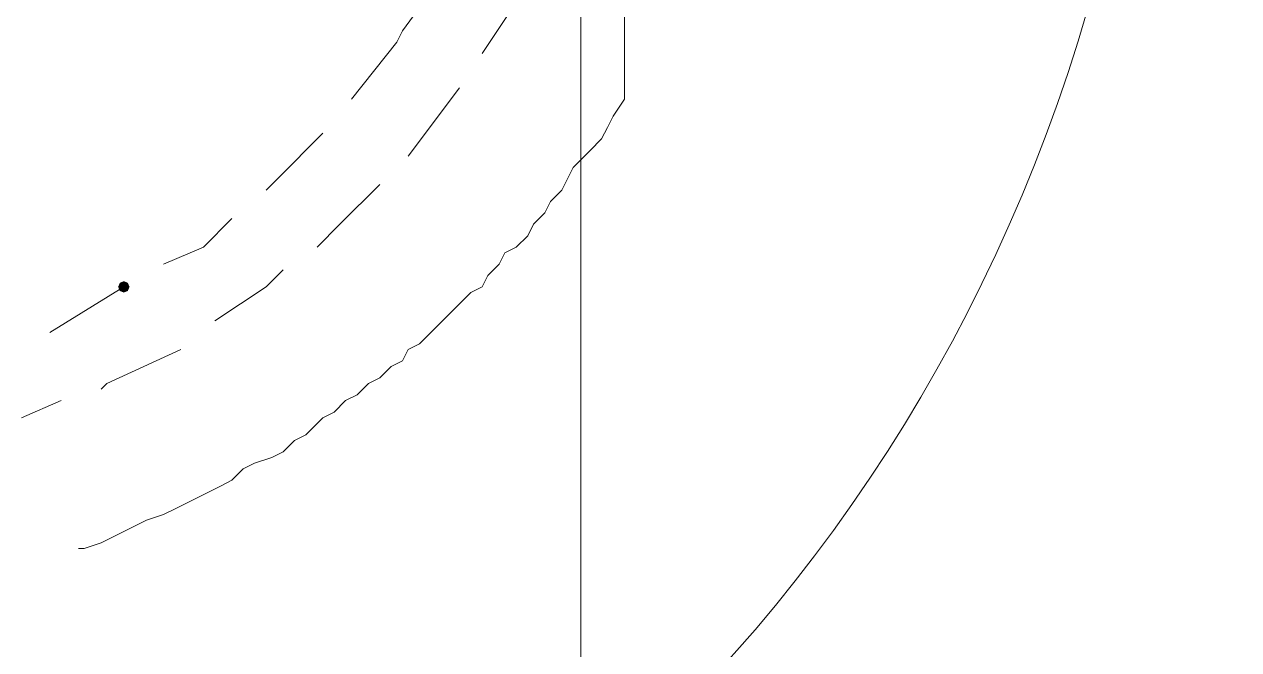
# Model space of a CAD drawing. Header units: millimetres. Extents: x 89051 to 218395, y -330386 to -125649.
# Drawn here: x 92561.09 to 92586.92, y -127045.25 to -127031.95 of the extents above; entities that cross this region are included whole.
import ezdxf

# ---------------------------------------------------------------- set-up
doc = ezdxf.new("R2010")
doc.units = ezdxf.units.MM
doc.header["$LTSCALE"] = 13
for name, pattern in [('1 实线', [0]), ('ACAD_ISO04W100', [30, 24, -3, 0, -3]), ('CENTER', [50.8, 31.75, -6.35, 6.35, -6.35])]:
    doc.linetypes.add(name, pattern=pattern)
doc.layers.get('0').update_dxf_attribs({"color": 1, "linetype": 'CENTER'})
doc.layers.add('C00-00-00', color=7, linetype='Continuous')
doc.layers.add('标注、文本', color=3, linetype='Continuous', lineweight=25)

msp = doc.modelspace()

# ---------------------------------------------------------------- hatches: boundary and pattern name
at = {"layer": 'C00-00-00'}
h = msp.add_hatch(color=256, dxfattribs=at)
h.dxf.hatch_style = 2
h.paths.add_polyline_path([(92563.327, -127037.534), (92563.291, -127037.62), (92563.206, -127037.655), (92563.12, -127037.62), (92563.085, -127037.534), (92563.12, -127037.449), (92563.206, -127037.413), (92563.291, -127037.449)])

# ---------------------------------------------------------------- linework, layer by layer
at = {"color": 7, "linetype": '1 实线', "lineweight": 0}
for centre, major_axis, ratio, start_param, end_param in [((92568.998, -127021.077), (0, 45.983), 0.866025, 2.304713, 7.120065), ((92572.931, -127021.077), (0, 45.983), 0.866025, 3.141593, 6.283185), ((92553.767, -127021.077), (0, -34.608), 0.908418, 5.225125, 10.48821), ((92565.852, -127021.077), (0, -34.608), 0.908418, 6.283185, 9.424778)]:
    msp.add_ellipse(centre, major_axis=major_axis, ratio=ratio, start_param=start_param, end_param=end_param, dxfattribs=at)
at = {"layer": 'C00-00-00', "lineweight": 15}
for points in [[(92573.855, -127025.918), (92573.855, -127028.217), (92573.855, -127030.395), (92573.855, -127031.605), (92573.855, -127032.694), (92573.855, -127033.178), (92573.855, -127033.541)], [(92569.135, -127032.089), (92570.103, -127030.758)], [(92571.555, -127031.484), (92570.829, -127032.573)], [(92569.014, -127032.331), (92569.135, -127032.089)], [(92568.046, -127033.541), (92569.014, -127032.331)], [(92570.345, -127033.299), (92569.256, -127034.751)], [(92573.855, -127033.541), (92573.613, -127033.904), (92573.492, -127034.146), (92573.371, -127034.388), (92573.128, -127034.63), (92573.007, -127034.751), (92572.765, -127034.993), (92572.644, -127035.235), (92572.523, -127035.477), (92572.281, -127035.719), (92572.16, -127035.961), (92571.918, -127036.203), (92571.797, -127036.445), (92571.555, -127036.687), (92571.313, -127036.808), (92571.192, -127037.05), (92570.95, -127037.292), (92570.829, -127037.534), (92570.587, -127037.655), (92570.345, -127037.897), (92570.103, -127038.139), (92569.982, -127038.26), (92569.74, -127038.502), (92569.498, -127038.744), (92569.256, -127038.865), (92569.135, -127039.107), (92568.893, -127039.228), (92568.651, -127039.47), (92568.409, -127039.591), (92568.167, -127039.833), (92567.925, -127039.954), (92567.683, -127040.197), (92567.441, -127040.318), (92567.199, -127040.56), (92567.078, -127040.681), (92566.836, -127040.802), (92566.594, -127041.044), (92566.352, -127041.165), (92565.989, -127041.286), (92565.747, -127041.407), (92565.505, -127041.649), (92565.263, -127041.77), (92565.021, -127041.891), (92564.779, -127042.012), (92564.537, -127042.133), (92564.295, -127042.254), (92564.053, -127042.375), (92563.69, -127042.496), (92563.448, -127042.617), (92563.206, -127042.738), (92562.964, -127042.859), (92562.722, -127042.98), (92562.359, -127043.101), (92562.238, -127043.101)], [(92566.473, -127035.235), (92567.441, -127034.267)], [(92566.231, -127035.477), (92566.473, -127035.235)], [(92568.651, -127035.356), (92567.804, -127036.203)], [(92564.9, -127036.687), (92565.505, -127036.082)], [(92567.804, -127036.203), (92567.32, -127036.687)], [(92564.053, -127037.05), (92564.9, -127036.687)], [(92566.594, -127037.171), (92566.231, -127037.534)], [(92561.633, -127038.502), (92563.206, -127037.534)], [(92566.231, -127037.534), (92565.142, -127038.26)], [(92564.416, -127038.865), (92562.843, -127039.591)], [(92562.843, -127039.591), (92562.722, -127039.712)], [(92561.875, -127039.954), (92561.028, -127040.318)]]:
    msp.add_lwpolyline(points, dxfattribs=at)
at = {"layer": '标注、文本', "color": 1, "linetype": 'ACAD_ISO04W100', "lineweight": 15}
msp.add_line((92572.931, -127080.467), (92572.931, -126961.688), dxfattribs=at)

doc.saveas('drawing.dxf')
